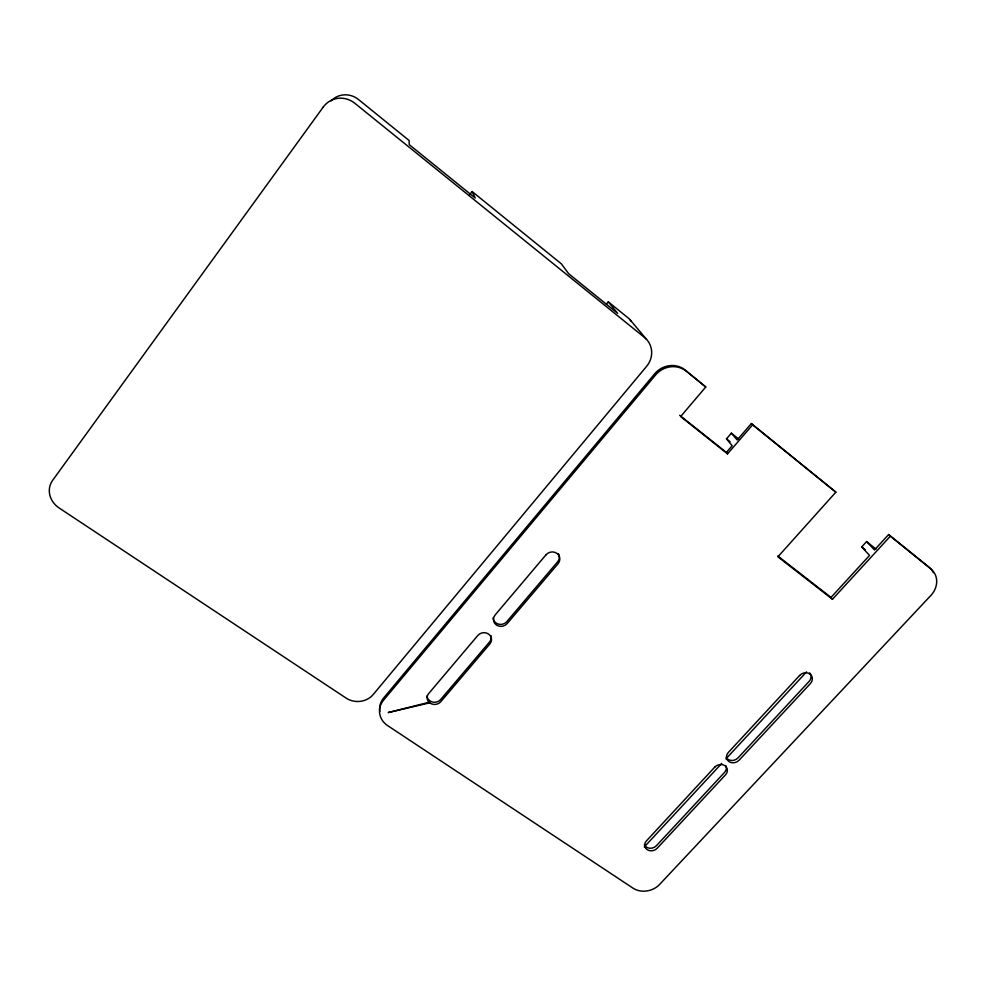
<?xml version="1.0" encoding="UTF-8"?>
<svg xmlns="http://www.w3.org/2000/svg" width="986" height="986" viewBox="0 0 986 986"><rect width="100%" height="100%" fill="white"/><g stroke="black" fill="none" stroke-linecap="round" stroke-linejoin="round"><path stroke-width="1.48" d="M469.435 195.018L472.109 191.543L561.391 263.866L568.675 273.726L617.618 313.326L608.276 301.839L606.353 304.193M379.795 711.461A20.361 18.192 -2.6 0 1 383.69 697.915L654.642 373.842A22.062 20.768 -38.7 0 1 685.184 370.009L705.766 386.98L680.636 416.56L727.52 453.843L752.626 424.867L751.381 423.536L737.171 439.953L731.365 433.174L726.472 438.844L732.179 445.721L726.374 452.426L727.52 453.843M751.381 423.536L835.869 492.162L777.892 556.807L832.455 599.266L890.333 536.187L930.809 568.91A20.903 18.068 -33.5 0 1 930.833 595.495L659.585 884.467A19.141 16.158 -14.8 0 1 632.938 888.115L387.646 725.622A20.435 18.241 -2.7 0 1 383.616 700.109L655.554 375.013A22.136 20.829 -38.6 0 1 686.207 371.167L705.766 386.98M832.455 599.266L831.001 597.417L869.541 555.389L861.727 546.922L866.595 541.573L875.962 549.079M933.372 572.706A20.829 18.019 -33.5 0 0 929.022 567.16L888.657 534.523L874.508 549.966L866.595 541.573M644.252 846.999L721.727 763.41M725.918 758.887L806.523 671.91M429.046 702.266L388.164 712.582L429.723 702.858A7.629 6.84 -4.8 0 0 440.779 701.724L489.869 643.944A7.715 7.038 -8.4 0 0 488.625 634.072A7.715 7.038 -8.4 0 0 477.791 635.489L428.7 693.54A7.629 6.84 -4.8 0 0 429.046 702.266L429.723 702.858M777.818 556.018L831.001 597.417M679.65 415.254L726.374 452.426M726.472 438.844L730.084 441.728M861.727 546.922L865.326 549.794M731.365 433.174L738.588 438.955M752.626 424.867L835.869 492.162M608.276 301.839L628.082 317.886A19.609 18.808 -43.8 0 1 631.447 321.473M888.657 534.523L890.333 536.187M629.894 319.563L646.446 339.258M472.109 191.543L475.227 198.038L409.264 144.671L409.091 140.48L358.584 99.574A21.815 20.706 67.7 0 0 331.062 100.917M427.049 695.808A7.605 6.828 -4.8 0 0 432.312 701.983A7.605 6.828 -4.8 0 0 440.656 699.53L489.586 641.923A7.691 7.013 -8.4 0 0 490.966 635.637M493.136 617.655A7.728 7.087 -10 0 0 498.349 624.101A7.728 7.087 -10 0 0 506.853 621.587L557.546 561.909A7.839 7.272 -15.8 0 0 558.766 554.514M725.782 765.555A7.333 6.323 -19.9 0 1 724.5 772.445L656.393 845.729A7.185 6.126 -15.5 0 1 644.339 844.719M726.201 757.445A7.358 6.36 -20.9 0 0 738.058 757.864L809.038 681.486A7.531 6.545 -26.1 0 0 810.319 673.906M809.617 672.896A7.531 6.545 -26.1 0 1 810.11 673.549M558.347 553.701A7.839 7.272 -15.8 0 1 558.569 554.107M323.248 107.043L52.591 480.416A21.593 19.289 23.9 0 0 59.16 508L346.086 698.088A19.461 17.477 0.5 0 0 373.213 694.514L646.693 366.237A21.051 20.077 -41.2 0 0 644.511 337.471L354.861 103.308A23.528 22.333 66.8 0 0 323.248 107.043M545.985 554.835L495.12 614.993A7.752 7.112 -10 0 0 496.34 624.964A7.752 7.112 -10 0 0 507.211 623.546L558.076 563.696A7.863 7.296 -15.8 0 0 556.991 553.405A7.863 7.296 -15.8 0 0 545.985 554.835M714.739 767.133L646.385 840.947A7.21 6.138 -15.5 0 0 647.136 849.636A7.21 6.138 -15.5 0 0 657.194 848.268L725.548 774.786A7.358 6.335 -19.9 0 0 724.981 765.752A7.358 6.335 -19.9 0 0 714.739 767.133M799.597 675.496L728.346 752.441A7.383 6.372 -20.8 0 0 728.888 761.537A7.383 6.372 -20.8 0 0 739.143 760.169L810.381 683.581A7.555 6.569 -26.1 0 0 810.036 674.104A7.555 6.569 -26.1 0 0 799.597 675.496"/></g></svg>
